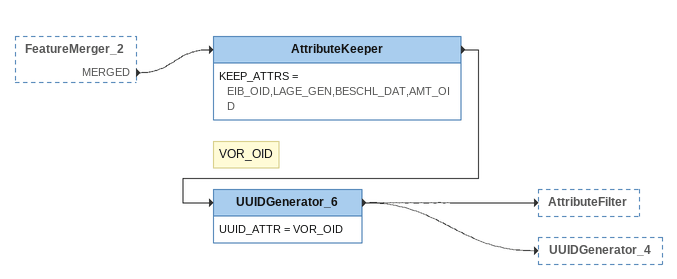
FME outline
FeatureMerger_2 [outside]
    MERGED -> AttributeKeeper
AttributeKeeper
    KEEP_ATTRS = EIB_OID,LAGE_GEN,BESCHL_DAT,AMT_OID
    -> UUIDGenerator_6
Note: VOR_OID
UUIDGenerator_6
    UUID_ATTR = VOR_OID
    -> AttributeFilter
    -> UUIDGenerator_4
